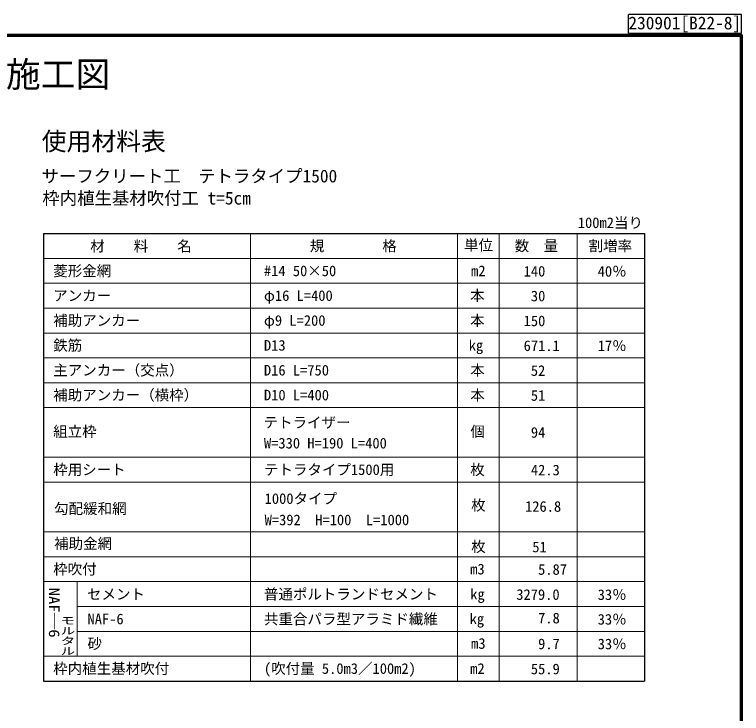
# Model space of a CAD drawing. Units: millimetres, scale not verified. Extents: x 400 to 16400, y 400 to 11650.
# Drawn here: x 10551 to 16400, y 6025 to 11650 of the extents above; entities that cross this region are included whole.
import ezdxf
from ezdxf.enums import TextEntityAlignment as Align

# ---------------------------------------------------------------- set-up
doc = ezdxf.new("R2010")
doc.units = ezdxf.units.MM
doc.header["$LTSCALE"] = 40
for name, color, linetype, lineweight in [('C-DOC', 3, 'Continuous', 25), ('C-MTR-FRAM', 5, 'Continuous', 25), ('C-MTR-LINE', 5, 'Continuous', 13), ('C-TTL', 2, 'Continuous', 70)]:
    doc.layers.add(name, color=color, linetype=linetype, lineweight=lineweight)
for name, color, linetype in [('C-MTR', 5, 'Continuous'), ('C-MTR-TXT', 5, 'Continuous'), ('C-TTL-FRAM', 7, 'Continuous')]:
    doc.layers.add(name, color=color, linetype=linetype)
doc.styles.add('@ＭＳ ゴシック', font='')
doc.styles.add('ＭＳ ゴシック', font='')
doc.styles.get('@ＭＳ ゴシック').set_extended_font_data('@MS Gothic')
doc.styles.get('ＭＳ ゴシック').set_extended_font_data('MS Gothic')

msp = doc.modelspace()

# ---------------------------------------------------------------- linework, layer by layer
at = {"layer": 'C-DOC'}
for p, q in [((16400.37, 11650), (15490.37, 11650)), ((15490.37, 11500), (15490.37, 11650)), ((16400.37, 11500), (16400.37, 11650)), ((15490.37, 11500), (16400.37, 11500))]:
    msp.add_line(p, q, dxfattribs=at)
at = {"layer": 'C-MTR-FRAM'}
for p, q in [((10782.57, 9887.33), (10782.57, 6285.62)), ((10782.57, 9887.33), (15621.35, 9887.33)), ((15621.35, 9887.23), (15621.35, 6285.62)), ((10782.57, 6285.62), (15621.35, 6285.62))]:
    msp.add_line(p, q, dxfattribs=at)
at = {"layer": 'C-MTR-LINE'}
for p, q in [((12449.24, 9887.33), (12449.24, 6285.62)), ((14115.9, 9887.23), (14115.9, 6285.62)), ((14449.24, 9887.23), (14449.24, 6285.62)), ((15079.52, 9887.23), (15079.52, 6285.62)), ((10782.57, 9687.23), (15621.35, 9687.23)), ((10782.57, 9487.14), (15621.35, 9487.14)), ((10782.57, 9287.04), (15621.35, 9287.04)), ((10782.57, 9086.95), (15621.35, 9086.95)), ((10782.57, 8886.85), (15621.35, 8886.85)), ((10782.57, 8686.76), (15621.35, 8686.76)), ((10782.57, 8486.66), (15621.35, 8486.66)), ((10782.57, 8086.47), (15621.35, 8086.47)), ((12174.67, 8086.47), (12177.49, 8086.47)), ((10782.57, 7886.38), (15621.35, 7886.38)), ((10782.57, 7486.19), (15621.35, 7486.19)), ((10782.57, 7286.1), (15621.35, 7286.1)), ((10782.57, 7086), (15621.35, 7086)), ((11053.51, 7086), (11053.51, 6485.72)), ((11053.51, 6885.91), (15621.35, 6885.91)), ((11053.51, 6685.81), (15621.35, 6685.81)), ((10782.57, 6485.72), (15621.35, 6485.72))]:
    msp.add_line(p, q, dxfattribs=at)
at = {"layer": 'C-TTL'}
msp.add_lwpolyline([(400, 400), (16400, 400), (16400, 11480), (400, 11480)], close=True, dxfattribs=at)

# ---------------------------------------------------------------- texts
at = {"layer": 'C-DOC', "style": 'ＭＳ ゴシック'}
msp.add_text('230901[B22-8]', height=102.6, dxfattribs=at).set_placement((15490.37, 11500), align=Align.BOTTOM_LEFT)
at = {"layer": 'C-MTR', "style": 'ＭＳ ゴシック'}
for s, height, p in [('使用材料表', 146.6, (10768.96, 10512.77)), ('サーフクリート工\u3000テトラタイプ1500', 102.6, (10768.96, 10267.9)), ('枠内植生基材吹付工 t=5cm', 102.6, (10774.58, 10090.22))]:
    msp.add_text(s, height=height, dxfattribs=at).set_placement(p, align=Align.BOTTOM_LEFT)
at = {"layer": 'C-MTR-TXT', "style": 'ＭＳ ゴシック'}
for s, p in [('100m2当り', (15083.48, 9906.23)), ('材\u3000\u3000料\u3000\u3000名', (11159.6, 9717.8)), ('規\u3000\u3000\u3000\u3000格', (12926.49, 9718.89)), ('単位', (14167.76, 9725.9)), ('数\u3000量', (14575.09, 9719.87)), ('割増率', (15170.3, 9719.87)), ('菱形金網', (10861.92, 9518.8)), ('#14 50×50', (12557.56, 9518.8)), ('m2', (14224.68, 9518.7)), ('140   ', (14647.46, 9515.73)), ('40％', (15243.4, 9514.78)), ('アンカー', (10861.92, 9319.54)), ('φ16 L=400', (12557.56, 9319.54)), ('本', (14216.69, 9319.44)), (' 30   ', (14647.46, 9316.47)), ('補助アンカー', (10861.92, 9119.44)), ('本', (14216.69, 9119.34)), ('φ9 L=200', (12557.56, 9119.44)), ('150   ', (14647.46, 9116.38)), ('鉄筋', (10861.92, 8919.35)), ('D13', (12557.56, 8919.35)), ('kg', (14205.78, 8919.25)), ('671.1', (14647.46, 8916.28)), ('17％', (15243.4, 8915.33)), ('主アンカー（交点）', (10861.92, 8719.25)), ('本', (14217.78, 8719.16)), ('D16 L=750', (12557.56, 8719.25)), (' 52   ', (14647.46, 8716.19)), ('補助アンカー（横枠）', (10861.92, 8519.16)), ('D10 L=400', (12557.56, 8519.16)), ('本', (14217.78, 8519.06)), (' 51   ', (14647.46, 8516.09)), ('テトライザー', (12554.59, 8298.9)), ('組立枠', (10861.92, 8225.83)), ('個', (14218.84, 8225.72)), (' 94   ', (14647.46, 8218.41)), ('W=330 H=190 L=400', (12557.56, 8132.06)), ('枠用シート', (10861.92, 7918.87)), ('テトラタイプ1500用', (12557.56, 7918.87)), ('枚', (14217.78, 7918.78)), (' 42.3 ', (14647.46, 7915.81)), ('1000タイプ', (12563.11, 7685.89)), ('勾配緩和網', (10869.06, 7605.09)), ('W=392  H=100  L=1000', (12563.11, 7514.58)), ('補助金網', (10869.06, 7323.71)), ('枠吹付', (10861.92, 7118.5)), ('m3', (14217.78, 7118.4)), ('  5.87', (14647.46, 7115.43)), ('セメント', (11133.42, 6916.73)), ('普通ポルトランドセメント', (12557.56, 6916.73)), ('kg', (14217.78, 6916.64)), ('3279.0 ', (14588.12, 6913.67)), ('33％', (15243.4, 6912.72)), ('NAF-6', (11137.79, 6717.23)), ('共重合パラ型アラミド繊維', (12557.56, 6716.64)), ('kg', (14213.15, 6718.21)), ('  7.8 ', (14647.46, 6724.31)), ('33％', (15243.4, 6714.29)), ('砂', (11137.79, 6518.8)), ('m3', (14224.68, 6519.78)), ('  9.7 ', (14647.46, 6516.81)), ('33％', (15243.4, 6515.86)), ('枠内植生基材吹付', (10861.92, 6318.12)), ('(吹付量 5.0m3／100m2)', (12557.56, 6318.12)), ('m2', (14217.78, 6318.02)), (' 55.9', (14647.46, 6315.05))]:
    msp.add_text(s, height=85.53, dxfattribs=at).set_placement(p, align=Align.BOTTOM_LEFT)
for p in [(14283.65, 7632.82), (14283.65, 7299.6)]:
    msp.add_text('枚', height=85.53, dxfattribs=at).set_placement(p, align=Align.BOTTOM_CENTER)
for s, p in [(' 126.8 ', (15007.83, 7622.46)), ('  51   ', (15007.83, 7296.63))]:
    msp.add_text(s, height=85.53, dxfattribs=at).set_placement(p, align=Align.BOTTOM_RIGHT)
at = {"layer": 'C-MTR-TXT', "style": '@ＭＳ ゴシック'}
for s, width, p in [('NAF｜6', 1.15, (10801.66, 6635.41)), ('\u3000\u3000モルタル', 0.7, (10909.8, 6487.63))]:
    msp.add_text(s, height=85.53, rotation=270, dxfattribs=dict(at, width=width)).set_placement(p, align=Align.BOTTOM_RIGHT)
at = {"layer": 'C-TTL-FRAM', "color": 3, "style": 'ＭＳ ゴシック'}
msp.add_text('勾配緩和網併用簡易吹付法枠工標準施工図', height=205.3, dxfattribs=at).set_placement((8661.01, 11004.61), align=Align.BOTTOM_CENTER)

doc.saveas('drawing.dxf')
